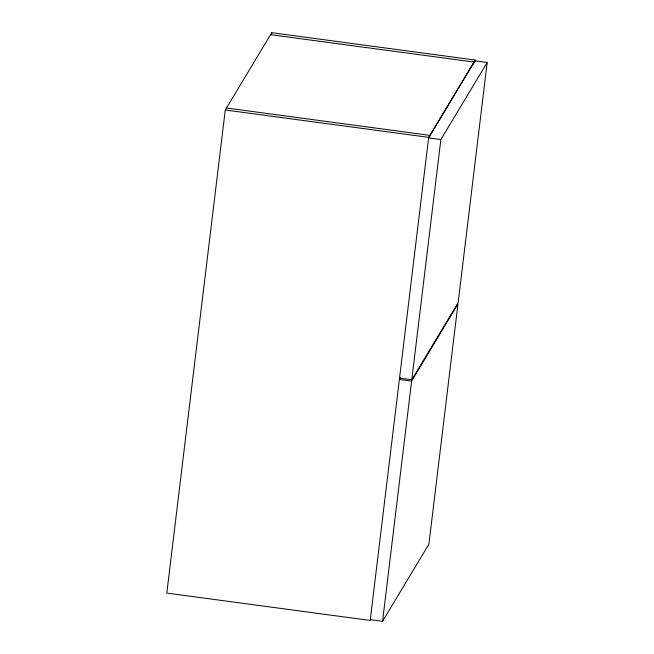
<?xml version="1.0" encoding="UTF-8"?>
<svg xmlns="http://www.w3.org/2000/svg" width="654" height="654" viewBox="0 0 654 654"><rect width="100%" height="100%" fill="white"/><g stroke="black" fill="none" stroke-linecap="round" stroke-linejoin="round"><path stroke-width="0.98" d="M225.27 110.003L166.811 593.088L370.205 620.442L428.672 137.348L475.139 60.045L271.737 32.7L225.27 110.003L428.672 137.348M271.492 34.727L271.737 32.7M400.33 379.443L400.575 377.415M429.621 137.389L429.866 135.362L226.464 108.016M382.557 621.3L411.628 381.094L457.964 304.012L428.893 544.218L382.557 621.3L370.352 619.657M399.586 378.118L411.791 379.753L440.861 139.555L487.189 62.473L474.992 60.83L428.656 137.912L440.861 139.555M473.7 64.059L473.937 62.04L270.543 34.687M474.894 62.073L475.139 60.045M487.189 62.473L458.127 302.671L411.791 379.753M400.469 377.726L399.422 379.459L411.628 381.094"/></g></svg>
